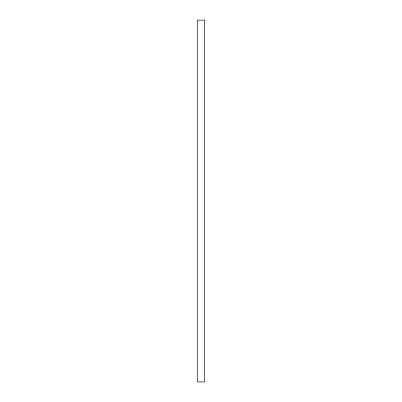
<?xml version="1.0" encoding="UTF-8"?>
<svg xmlns="http://www.w3.org/2000/svg" width="402" height="402" viewBox="0 0 402 402"><rect width="100%" height="100%" fill="white"/><g stroke="black" fill="none" stroke-linecap="round" stroke-linejoin="round"><path stroke-width="0.6" d="M204.618 20.1L197.382 20.1L197.382 381.9L204.618 381.9L204.618 20.1"/></g></svg>
